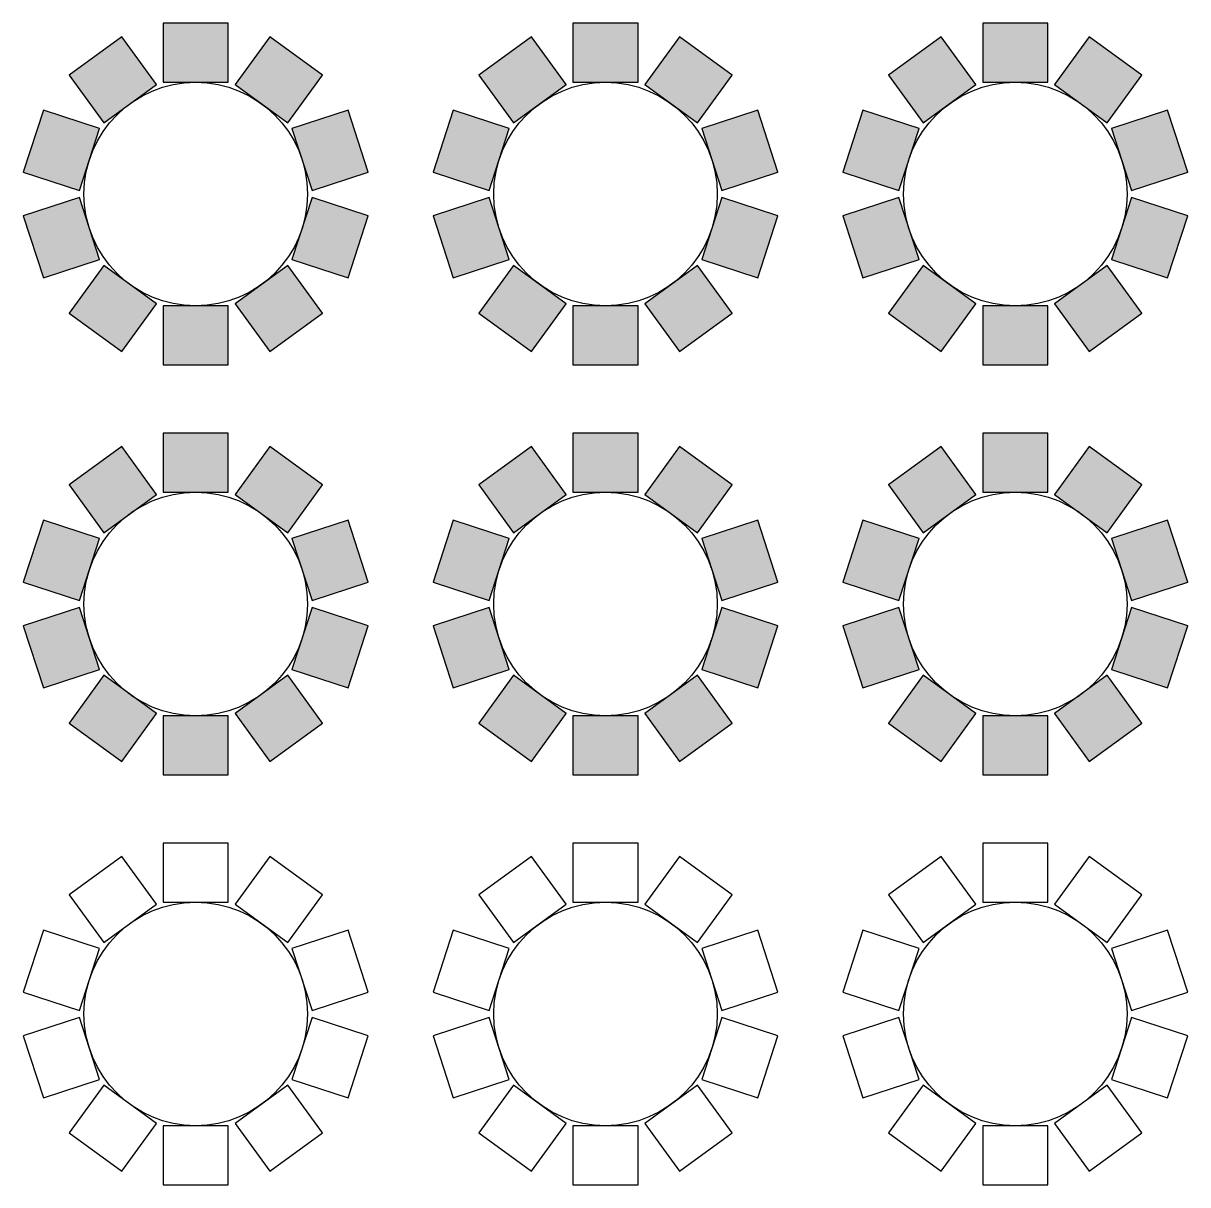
# Model space of a CAD drawing. Header units: metres. Extents: x 350 to 470, y 622 to 746.
# Drawn here: x 438.57 to 469.83, y 682.09 to 713.26 of the extents above; entities that cross this region are included whole.
import ezdxf

# ---------------------------------------------------------------- set-up
doc = ezdxf.new("R2010")
doc.units = ezdxf.units.M
doc.header["$MEASUREMENT"] = 0
doc.layers.add('Test', color=7, linetype='Continuous')

msp = doc.modelspace()

# ---------------------------------------------------------------- hatches: boundary and pattern name
at = {"layer": 'Test', "lineweight": 0, "true_color": 0x7876f4, "transparency": 33554687}
h = msp.add_hatch(color=171, dxfattribs=at)
h.dxf.hatch_style = 1
h.paths.add_polyline_path([(442.3264, 713.256), (442.3264, 711.6727), (444.0764, 711.6727), (444.0764, 713.256)])
h = msp.add_hatch(color=171, dxfattribs=at)
h.dxf.hatch_style = 1
h.paths.add_polyline_path([(453.3264, 713.256), (453.3264, 711.6727), (455.0764, 711.6727), (455.0764, 713.256)])
h = msp.add_hatch(color=171, dxfattribs=at)
h.dxf.hatch_style = 1
h.paths.add_polyline_path([(464.3264, 713.256), (464.3264, 711.6727), (466.0764, 711.6727), (466.0764, 713.256)])
h = msp.add_hatch(color=171, dxfattribs=at)
h.dxf.hatch_style = 1
h.paths.add_polyline_path([(439.7995, 711.8664), (440.7302, 710.5854), (442.1459, 711.6141), (441.2153, 712.895)])
h = msp.add_hatch(color=171, dxfattribs=at)
h.dxf.hatch_style = 1
h.paths.add_polyline_path([(445.1876, 712.895), (444.2569, 711.6141), (445.6727, 710.5854), (446.6033, 711.8664)])
h = msp.add_hatch(color=171, dxfattribs=at)
h.dxf.hatch_style = 1
h.paths.add_polyline_path([(450.7995, 711.8664), (451.7302, 710.5854), (453.1459, 711.6141), (452.2153, 712.895)])
h = msp.add_hatch(color=171, dxfattribs=at)
h.dxf.hatch_style = 1
h.paths.add_polyline_path([(456.1876, 712.895), (455.2569, 711.6141), (456.6727, 710.5854), (457.6033, 711.8664)])
h = msp.add_hatch(color=171, dxfattribs=at)
h.dxf.hatch_style = 1
h.paths.add_polyline_path([(461.7995, 711.8664), (462.7302, 710.5854), (464.1459, 711.6141), (463.2153, 712.895)])
h = msp.add_hatch(color=171, dxfattribs=at)
h.dxf.hatch_style = 1
h.paths.add_polyline_path([(467.1876, 712.895), (466.2569, 711.6141), (467.6727, 710.5854), (468.6033, 711.8664)])
h = msp.add_hatch(color=171, dxfattribs=at)
h.dxf.hatch_style = 1
h.paths.add_polyline_path([(438.572, 709.2569), (440.0778, 708.7676), (440.6186, 710.4319), (439.1128, 710.9212)])
h = msp.add_hatch(color=171, dxfattribs=at)
h.dxf.hatch_style = 1
h.paths.add_polyline_path([(447.29, 710.9212), (445.7842, 710.4319), (446.325, 708.7676), (447.8308, 709.2569)])
at = {"layer": 'Test', "lineweight": 0, "true_color": 0xf47676, "transparency": 33554687}
h = msp.add_hatch(color=11, dxfattribs=at)
h.dxf.hatch_style = 1
h.paths.add_polyline_path([(449.572, 709.2569), (451.0778, 708.7676), (451.6186, 710.4319), (450.1128, 710.9212)])
at = {"layer": 'Test', "lineweight": 0, "true_color": 0x7876f4, "transparency": 33554687}
h = msp.add_hatch(color=171, dxfattribs=at)
h.dxf.hatch_style = 1
h.paths.add_polyline_path([(458.29, 710.9212), (456.7842, 710.4319), (457.325, 708.7676), (458.8308, 709.2569)])
h = msp.add_hatch(color=171, dxfattribs=at)
h.dxf.hatch_style = 1
h.paths.add_polyline_path([(460.572, 709.2569), (462.0778, 708.7676), (462.6186, 710.4319), (461.1128, 710.9212)])
h = msp.add_hatch(color=171, dxfattribs=at)
h.dxf.hatch_style = 1
h.paths.add_polyline_path([(469.29, 710.9212), (467.7842, 710.4319), (468.325, 708.7676), (469.8308, 709.2569)])
h = msp.add_hatch(color=171, dxfattribs=at)
h.dxf.hatch_style = 1
h.paths.add_polyline_path([(439.1128, 706.4242), (440.6186, 706.9135), (440.0778, 708.5778), (438.572, 708.0885)])
h = msp.add_hatch(color=171, dxfattribs=at)
h.dxf.hatch_style = 1
h.paths.add_polyline_path([(447.8308, 708.0885), (446.325, 708.5778), (445.7842, 706.9135), (447.29, 706.4242)])
h = msp.add_hatch(color=171, dxfattribs=at)
h.dxf.hatch_style = 1
h.paths.add_polyline_path([(450.1128, 706.4242), (451.6186, 706.9135), (451.0778, 708.5778), (449.572, 708.0885)])
h = msp.add_hatch(color=171, dxfattribs=at)
h.dxf.hatch_style = 1
h.paths.add_polyline_path([(458.8308, 708.0885), (457.325, 708.5778), (456.7842, 706.9135), (458.29, 706.4242)])
h = msp.add_hatch(color=171, dxfattribs=at)
h.dxf.hatch_style = 1
h.paths.add_polyline_path([(461.1128, 706.4242), (462.6186, 706.9135), (462.0778, 708.5778), (460.572, 708.0885)])
h = msp.add_hatch(color=171, dxfattribs=at)
h.dxf.hatch_style = 1
h.paths.add_polyline_path([(469.8308, 708.0885), (468.325, 708.5778), (467.7842, 706.9135), (469.29, 706.4242)])
h = msp.add_hatch(color=171, dxfattribs=at)
h.dxf.hatch_style = 1
h.paths.add_polyline_path([(441.2153, 704.4503), (442.1459, 705.7313), (440.7302, 706.7599), (439.7995, 705.479)])
h = msp.add_hatch(color=171, dxfattribs=at)
h.dxf.hatch_style = 1
h.paths.add_polyline_path([(446.6033, 705.479), (445.6727, 706.7599), (444.2569, 705.7313), (445.1876, 704.4503)])
h = msp.add_hatch(color=171, dxfattribs=at)
h.dxf.hatch_style = 1
h.paths.add_polyline_path([(452.2153, 704.4503), (453.1459, 705.7313), (451.7302, 706.7599), (450.7995, 705.479)])
h = msp.add_hatch(color=171, dxfattribs=at)
h.dxf.hatch_style = 1
h.paths.add_polyline_path([(457.6033, 705.479), (456.6727, 706.7599), (455.2569, 705.7313), (456.1876, 704.4503)])
at = {"layer": 'Test', "lineweight": 0, "true_color": 0xf47676, "transparency": 33554687}
h = msp.add_hatch(color=11, dxfattribs=at)
h.dxf.hatch_style = 1
h.paths.add_polyline_path([(463.2153, 704.4503), (464.1459, 705.7313), (462.7302, 706.7599), (461.7995, 705.479)])
at = {"layer": 'Test', "lineweight": 0, "true_color": 0x7876f4, "transparency": 33554687}
h = msp.add_hatch(color=171, dxfattribs=at)
h.dxf.hatch_style = 1
h.paths.add_polyline_path([(468.6033, 705.479), (467.6727, 706.7599), (466.2569, 705.7313), (467.1876, 704.4503)])
h = msp.add_hatch(color=171, dxfattribs=at)
h.dxf.hatch_style = 1
h.paths.add_polyline_path([(444.0764, 704.0894), (444.0764, 705.6727), (442.3264, 705.6727), (442.3264, 704.0894)])
h = msp.add_hatch(color=171, dxfattribs=at)
h.dxf.hatch_style = 1
h.paths.add_polyline_path([(455.0764, 704.0894), (455.0764, 705.6727), (453.3264, 705.6727), (453.3264, 704.0894)])
h = msp.add_hatch(color=171, dxfattribs=at)
h.dxf.hatch_style = 1
h.paths.add_polyline_path([(466.0764, 704.0894), (466.0764, 705.6727), (464.3264, 705.6727), (464.3264, 704.0894)])
h = msp.add_hatch(color=171, dxfattribs=at)
h.dxf.hatch_style = 1
h.paths.add_polyline_path([(442.3264, 702.256), (442.3264, 700.6727), (444.0764, 700.6727), (444.0764, 702.256)])
h = msp.add_hatch(color=171, dxfattribs=at)
h.dxf.hatch_style = 1
h.paths.add_polyline_path([(453.3264, 702.256), (453.3264, 700.6727), (455.0764, 700.6727), (455.0764, 702.256)])
h = msp.add_hatch(color=171, dxfattribs=at)
h.dxf.hatch_style = 1
h.paths.add_polyline_path([(464.3264, 702.256), (464.3264, 700.6727), (466.0764, 700.6727), (466.0764, 702.256)])
h = msp.add_hatch(color=171, dxfattribs=at)
h.dxf.hatch_style = 1
h.paths.add_polyline_path([(439.7995, 700.8664), (440.7302, 699.5854), (442.1459, 700.6141), (441.2153, 701.895)])
h = msp.add_hatch(color=171, dxfattribs=at)
h.dxf.hatch_style = 1
h.paths.add_polyline_path([(445.1876, 701.895), (444.2569, 700.6141), (445.6727, 699.5854), (446.6033, 700.8664)])
h = msp.add_hatch(color=171, dxfattribs=at)
h.dxf.hatch_style = 1
h.paths.add_polyline_path([(450.7995, 700.8664), (451.7302, 699.5854), (453.1459, 700.6141), (452.2153, 701.895)])
h = msp.add_hatch(color=171, dxfattribs=at)
h.dxf.hatch_style = 1
h.paths.add_polyline_path([(456.1876, 701.895), (455.2569, 700.6141), (456.6727, 699.5854), (457.6033, 700.8664)])
h = msp.add_hatch(color=171, dxfattribs=at)
h.dxf.hatch_style = 1
h.paths.add_polyline_path([(461.7995, 700.8664), (462.7302, 699.5854), (464.1459, 700.6141), (463.2153, 701.895)])
h = msp.add_hatch(color=171, dxfattribs=at)
h.dxf.hatch_style = 1
h.paths.add_polyline_path([(467.1876, 701.895), (466.2569, 700.6141), (467.6727, 699.5854), (468.6033, 700.8664)])
h = msp.add_hatch(color=171, dxfattribs=at)
h.dxf.hatch_style = 1
h.paths.add_polyline_path([(438.572, 698.2569), (440.0778, 697.7676), (440.6186, 699.4319), (439.1128, 699.9212)])
h = msp.add_hatch(color=171, dxfattribs=at)
h.dxf.hatch_style = 1
h.paths.add_polyline_path([(447.29, 699.9212), (445.7842, 699.4319), (446.325, 697.7676), (447.8308, 698.2569)])
h = msp.add_hatch(color=171, dxfattribs=at)
h.dxf.hatch_style = 1
h.paths.add_polyline_path([(449.572, 698.2569), (451.0778, 697.7676), (451.6186, 699.4319), (450.1128, 699.9212)])
h = msp.add_hatch(color=171, dxfattribs=at)
h.dxf.hatch_style = 1
h.paths.add_polyline_path([(458.29, 699.9212), (456.7842, 699.4319), (457.325, 697.7676), (458.8308, 698.2569)])
h = msp.add_hatch(color=171, dxfattribs=at)
h.dxf.hatch_style = 1
h.paths.add_polyline_path([(460.572, 698.2569), (462.0778, 697.7676), (462.6186, 699.4319), (461.1128, 699.9212)])
h = msp.add_hatch(color=171, dxfattribs=at)
h.dxf.hatch_style = 1
h.paths.add_polyline_path([(469.29, 699.9212), (467.7842, 699.4319), (468.325, 697.7676), (469.8308, 698.2569)])
h = msp.add_hatch(color=171, dxfattribs=at)
h.dxf.hatch_style = 1
h.paths.add_polyline_path([(439.1128, 695.4242), (440.6186, 695.9135), (440.0778, 697.5778), (438.572, 697.0885)])
h = msp.add_hatch(color=171, dxfattribs=at)
h.dxf.hatch_style = 1
h.paths.add_polyline_path([(447.8308, 697.0885), (446.325, 697.5778), (445.7842, 695.9135), (447.29, 695.4242)])
h = msp.add_hatch(color=171, dxfattribs=at)
h.dxf.hatch_style = 1
h.paths.add_polyline_path([(450.1128, 695.4242), (451.6186, 695.9135), (451.0778, 697.5778), (449.572, 697.0885)])
h = msp.add_hatch(color=171, dxfattribs=at)
h.dxf.hatch_style = 1
h.paths.add_polyline_path([(458.8308, 697.0885), (457.325, 697.5778), (456.7842, 695.9135), (458.29, 695.4242)])
h = msp.add_hatch(color=171, dxfattribs=at)
h.dxf.hatch_style = 1
h.paths.add_polyline_path([(461.1128, 695.4242), (462.6186, 695.9135), (462.0778, 697.5778), (460.572, 697.0885)])
h = msp.add_hatch(color=171, dxfattribs=at)
h.dxf.hatch_style = 1
h.paths.add_polyline_path([(469.8308, 697.0885), (468.325, 697.5778), (467.7842, 695.9135), (469.29, 695.4242)])
h = msp.add_hatch(color=171, dxfattribs=at)
h.dxf.hatch_style = 1
h.paths.add_polyline_path([(441.2153, 693.4503), (442.1459, 694.7313), (440.7302, 695.7599), (439.7995, 694.479)])
h = msp.add_hatch(color=171, dxfattribs=at)
h.dxf.hatch_style = 1
h.paths.add_polyline_path([(446.6033, 694.479), (445.6727, 695.7599), (444.2569, 694.7313), (445.1876, 693.4503)])
h = msp.add_hatch(color=171, dxfattribs=at)
h.dxf.hatch_style = 1
h.paths.add_polyline_path([(452.2153, 693.4503), (453.1459, 694.7313), (451.7302, 695.7599), (450.7995, 694.479)])
h = msp.add_hatch(color=171, dxfattribs=at)
h.dxf.hatch_style = 1
h.paths.add_polyline_path([(457.6033, 694.479), (456.6727, 695.7599), (455.2569, 694.7313), (456.1876, 693.4503)])
h = msp.add_hatch(color=171, dxfattribs=at)
h.dxf.hatch_style = 1
h.paths.add_polyline_path([(463.2153, 693.4503), (464.1459, 694.7313), (462.7302, 695.7599), (461.7995, 694.479)])
h = msp.add_hatch(color=171, dxfattribs=at)
h.dxf.hatch_style = 1
h.paths.add_polyline_path([(468.6033, 694.479), (467.6727, 695.7599), (466.2569, 694.7313), (467.1876, 693.4503)])
h = msp.add_hatch(color=171, dxfattribs=at)
h.dxf.hatch_style = 1
h.paths.add_polyline_path([(444.0764, 693.0894), (444.0764, 694.6727), (442.3264, 694.6727), (442.3264, 693.0894)])
h = msp.add_hatch(color=171, dxfattribs=at)
h.dxf.hatch_style = 1
h.paths.add_polyline_path([(455.0764, 693.0894), (455.0764, 694.6727), (453.3264, 694.6727), (453.3264, 693.0894)])
h = msp.add_hatch(color=171, dxfattribs=at)
h.dxf.hatch_style = 1
h.paths.add_polyline_path([(466.0764, 693.0894), (466.0764, 694.6727), (464.3264, 694.6727), (464.3264, 693.0894)])

# ---------------------------------------------------------------- linework, layer by layer
at = {"layer": 'Test', "color": 171, "lineweight": 0, "true_color": 0x7876f4, "transparency": 33554687}
for points in [[(442.3264, 713.256), (442.3264, 711.6727), (444.0764, 711.6727), (444.0764, 713.256)], [(453.3264, 713.256), (453.3264, 711.6727), (455.0764, 711.6727), (455.0764, 713.256)], [(464.3264, 713.256), (464.3264, 711.6727), (466.0764, 711.6727), (466.0764, 713.256)], [(439.7995, 711.8664), (440.7302, 710.5854), (442.1459, 711.6141), (441.2153, 712.895)], [(445.1876, 712.895), (444.2569, 711.6141), (445.6727, 710.5854), (446.6033, 711.8664)], [(450.7995, 711.8664), (451.7302, 710.5854), (453.1459, 711.6141), (452.2153, 712.895)], [(456.1876, 712.895), (455.2569, 711.6141), (456.6727, 710.5854), (457.6033, 711.8664)], [(461.7995, 711.8664), (462.7302, 710.5854), (464.1459, 711.6141), (463.2153, 712.895)], [(467.1876, 712.895), (466.2569, 711.6141), (467.6727, 710.5854), (468.6033, 711.8664)], [(438.572, 709.2569), (440.0778, 708.7676), (440.6186, 710.4319), (439.1128, 710.9212)], [(447.29, 710.9212), (445.7842, 710.4319), (446.325, 708.7676), (447.8308, 709.2569)], [(458.29, 710.9212), (456.7842, 710.4319), (457.325, 708.7676), (458.8308, 709.2569)], [(460.572, 709.2569), (462.0778, 708.7676), (462.6186, 710.4319), (461.1128, 710.9212)], [(469.29, 710.9212), (467.7842, 710.4319), (468.325, 708.7676), (469.8308, 709.2569)], [(439.1128, 706.4242), (440.6186, 706.9135), (440.0778, 708.5778), (438.572, 708.0885)], [(447.8308, 708.0885), (446.325, 708.5778), (445.7842, 706.9135), (447.29, 706.4242)], [(450.1128, 706.4242), (451.6186, 706.9135), (451.0778, 708.5778), (449.572, 708.0885)], [(458.8308, 708.0885), (457.325, 708.5778), (456.7842, 706.9135), (458.29, 706.4242)], [(461.1128, 706.4242), (462.6186, 706.9135), (462.0778, 708.5778), (460.572, 708.0885)], [(469.8308, 708.0885), (468.325, 708.5778), (467.7842, 706.9135), (469.29, 706.4242)], [(441.2153, 704.4503), (442.1459, 705.7313), (440.7302, 706.7599), (439.7995, 705.479)], [(446.6033, 705.479), (445.6727, 706.7599), (444.2569, 705.7313), (445.1876, 704.4503)], [(452.2153, 704.4503), (453.1459, 705.7313), (451.7302, 706.7599), (450.7995, 705.479)], [(457.6033, 705.479), (456.6727, 706.7599), (455.2569, 705.7313), (456.1876, 704.4503)], [(468.6033, 705.479), (467.6727, 706.7599), (466.2569, 705.7313), (467.1876, 704.4503)], [(444.0764, 704.0894), (444.0764, 705.6727), (442.3264, 705.6727), (442.3264, 704.0894)], [(455.0764, 704.0894), (455.0764, 705.6727), (453.3264, 705.6727), (453.3264, 704.0894)], [(466.0764, 704.0894), (466.0764, 705.6727), (464.3264, 705.6727), (464.3264, 704.0894)], [(442.3264, 702.256), (442.3264, 700.6727), (444.0764, 700.6727), (444.0764, 702.256)], [(453.3264, 702.256), (453.3264, 700.6727), (455.0764, 700.6727), (455.0764, 702.256)], [(464.3264, 702.256), (464.3264, 700.6727), (466.0764, 700.6727), (466.0764, 702.256)], [(439.7995, 700.8664), (440.7302, 699.5854), (442.1459, 700.6141), (441.2153, 701.895)], [(445.1876, 701.895), (444.2569, 700.6141), (445.6727, 699.5854), (446.6033, 700.8664)], [(450.7995, 700.8664), (451.7302, 699.5854), (453.1459, 700.6141), (452.2153, 701.895)], [(456.1876, 701.895), (455.2569, 700.6141), (456.6727, 699.5854), (457.6033, 700.8664)], [(461.7995, 700.8664), (462.7302, 699.5854), (464.1459, 700.6141), (463.2153, 701.895)], [(467.1876, 701.895), (466.2569, 700.6141), (467.6727, 699.5854), (468.6033, 700.8664)], [(438.572, 698.2569), (440.0778, 697.7676), (440.6186, 699.4319), (439.1128, 699.9212)], [(447.29, 699.9212), (445.7842, 699.4319), (446.325, 697.7676), (447.8308, 698.2569)], [(449.572, 698.2569), (451.0778, 697.7676), (451.6186, 699.4319), (450.1128, 699.9212)], [(458.29, 699.9212), (456.7842, 699.4319), (457.325, 697.7676), (458.8308, 698.2569)], [(460.572, 698.2569), (462.0778, 697.7676), (462.6186, 699.4319), (461.1128, 699.9212)], [(469.29, 699.9212), (467.7842, 699.4319), (468.325, 697.7676), (469.8308, 698.2569)], [(439.1128, 695.4242), (440.6186, 695.9135), (440.0778, 697.5778), (438.572, 697.0885)], [(447.8308, 697.0885), (446.325, 697.5778), (445.7842, 695.9135), (447.29, 695.4242)], [(450.1128, 695.4242), (451.6186, 695.9135), (451.0778, 697.5778), (449.572, 697.0885)], [(458.8308, 697.0885), (457.325, 697.5778), (456.7842, 695.9135), (458.29, 695.4242)], [(461.1128, 695.4242), (462.6186, 695.9135), (462.0778, 697.5778), (460.572, 697.0885)], [(469.8308, 697.0885), (468.325, 697.5778), (467.7842, 695.9135), (469.29, 695.4242)], [(441.2153, 693.4503), (442.1459, 694.7313), (440.7302, 695.7599), (439.7995, 694.479)], [(446.6033, 694.479), (445.6727, 695.7599), (444.2569, 694.7313), (445.1876, 693.4503)], [(452.2153, 693.4503), (453.1459, 694.7313), (451.7302, 695.7599), (450.7995, 694.479)], [(457.6033, 694.479), (456.6727, 695.7599), (455.2569, 694.7313), (456.1876, 693.4503)], [(463.2153, 693.4503), (464.1459, 694.7313), (462.7302, 695.7599), (461.7995, 694.479)], [(468.6033, 694.479), (467.6727, 695.7599), (466.2569, 694.7313), (467.1876, 693.4503)], [(444.0764, 693.0894), (444.0764, 694.6727), (442.3264, 694.6727), (442.3264, 693.0894)], [(455.0764, 693.0894), (455.0764, 694.6727), (453.3264, 694.6727), (453.3264, 693.0894)], [(466.0764, 693.0894), (466.0764, 694.6727), (464.3264, 694.6727), (464.3264, 693.0894)]]:
    msp.add_lwpolyline(points, close=True, dxfattribs=at)
at = {"layer": 'Test', "color": 171, "lineweight": 25, "true_color": 0x7876f4}
for points in [[(442.3264, 713.256), (442.3264, 711.6727), (444.0764, 711.6727), (444.0764, 713.256)], [(453.3264, 713.256), (453.3264, 711.6727), (455.0764, 711.6727), (455.0764, 713.256)], [(464.3264, 713.256), (464.3264, 711.6727), (466.0764, 711.6727), (466.0764, 713.256)], [(439.7995, 711.8664), (440.7302, 710.5854), (442.1459, 711.6141), (441.2153, 712.895)], [(445.1876, 712.895), (444.2569, 711.6141), (445.6727, 710.5854), (446.6033, 711.8664)], [(450.7995, 711.8664), (451.7302, 710.5854), (453.1459, 711.6141), (452.2153, 712.895)], [(456.1876, 712.895), (455.2569, 711.6141), (456.6727, 710.5854), (457.6033, 711.8664)], [(461.7995, 711.8664), (462.7302, 710.5854), (464.1459, 711.6141), (463.2153, 712.895)], [(467.1876, 712.895), (466.2569, 711.6141), (467.6727, 710.5854), (468.6033, 711.8664)], [(438.572, 709.2569), (440.0778, 708.7676), (440.6186, 710.4319), (439.1128, 710.9212)], [(447.29, 710.9212), (445.7842, 710.4319), (446.325, 708.7676), (447.8308, 709.2569)], [(458.29, 710.9212), (456.7842, 710.4319), (457.325, 708.7676), (458.8308, 709.2569)], [(460.572, 709.2569), (462.0778, 708.7676), (462.6186, 710.4319), (461.1128, 710.9212)], [(469.29, 710.9212), (467.7842, 710.4319), (468.325, 708.7676), (469.8308, 709.2569)], [(439.1128, 706.4242), (440.6186, 706.9135), (440.0778, 708.5778), (438.572, 708.0885)], [(447.8308, 708.0885), (446.325, 708.5778), (445.7842, 706.9135), (447.29, 706.4242)], [(450.1128, 706.4242), (451.6186, 706.9135), (451.0778, 708.5778), (449.572, 708.0885)], [(458.8308, 708.0885), (457.325, 708.5778), (456.7842, 706.9135), (458.29, 706.4242)], [(461.1128, 706.4242), (462.6186, 706.9135), (462.0778, 708.5778), (460.572, 708.0885)], [(469.8308, 708.0885), (468.325, 708.5778), (467.7842, 706.9135), (469.29, 706.4242)], [(441.2153, 704.4503), (442.1459, 705.7313), (440.7302, 706.7599), (439.7995, 705.479)], [(446.6033, 705.479), (445.6727, 706.7599), (444.2569, 705.7313), (445.1876, 704.4503)], [(452.2153, 704.4503), (453.1459, 705.7313), (451.7302, 706.7599), (450.7995, 705.479)], [(457.6033, 705.479), (456.6727, 706.7599), (455.2569, 705.7313), (456.1876, 704.4503)], [(468.6033, 705.479), (467.6727, 706.7599), (466.2569, 705.7313), (467.1876, 704.4503)], [(444.0764, 704.0894), (444.0764, 705.6727), (442.3264, 705.6727), (442.3264, 704.0894)], [(455.0764, 704.0894), (455.0764, 705.6727), (453.3264, 705.6727), (453.3264, 704.0894)], [(466.0764, 704.0894), (466.0764, 705.6727), (464.3264, 705.6727), (464.3264, 704.0894)], [(442.3264, 702.256), (442.3264, 700.6727), (444.0764, 700.6727), (444.0764, 702.256)], [(453.3264, 702.256), (453.3264, 700.6727), (455.0764, 700.6727), (455.0764, 702.256)], [(464.3264, 702.256), (464.3264, 700.6727), (466.0764, 700.6727), (466.0764, 702.256)], [(439.7995, 700.8664), (440.7302, 699.5854), (442.1459, 700.6141), (441.2153, 701.895)], [(445.1876, 701.895), (444.2569, 700.6141), (445.6727, 699.5854), (446.6033, 700.8664)], [(450.7995, 700.8664), (451.7302, 699.5854), (453.1459, 700.6141), (452.2153, 701.895)], [(456.1876, 701.895), (455.2569, 700.6141), (456.6727, 699.5854), (457.6033, 700.8664)], [(461.7995, 700.8664), (462.7302, 699.5854), (464.1459, 700.6141), (463.2153, 701.895)], [(467.1876, 701.895), (466.2569, 700.6141), (467.6727, 699.5854), (468.6033, 700.8664)], [(438.572, 698.2569), (440.0778, 697.7676), (440.6186, 699.4319), (439.1128, 699.9212)], [(447.29, 699.9212), (445.7842, 699.4319), (446.325, 697.7676), (447.8308, 698.2569)], [(449.572, 698.2569), (451.0778, 697.7676), (451.6186, 699.4319), (450.1128, 699.9212)], [(458.29, 699.9212), (456.7842, 699.4319), (457.325, 697.7676), (458.8308, 698.2569)], [(460.572, 698.2569), (462.0778, 697.7676), (462.6186, 699.4319), (461.1128, 699.9212)], [(469.29, 699.9212), (467.7842, 699.4319), (468.325, 697.7676), (469.8308, 698.2569)], [(439.1128, 695.4242), (440.6186, 695.9135), (440.0778, 697.5778), (438.572, 697.0885)], [(447.8308, 697.0885), (446.325, 697.5778), (445.7842, 695.9135), (447.29, 695.4242)], [(450.1128, 695.4242), (451.6186, 695.9135), (451.0778, 697.5778), (449.572, 697.0885)], [(458.8308, 697.0885), (457.325, 697.5778), (456.7842, 695.9135), (458.29, 695.4242)], [(461.1128, 695.4242), (462.6186, 695.9135), (462.0778, 697.5778), (460.572, 697.0885)], [(469.8308, 697.0885), (468.325, 697.5778), (467.7842, 695.9135), (469.29, 695.4242)], [(441.2153, 693.4503), (442.1459, 694.7313), (440.7302, 695.7599), (439.7995, 694.479)], [(446.6033, 694.479), (445.6727, 695.7599), (444.2569, 694.7313), (445.1876, 693.4503)], [(452.2153, 693.4503), (453.1459, 694.7313), (451.7302, 695.7599), (450.7995, 694.479)], [(457.6033, 694.479), (456.6727, 695.7599), (455.2569, 694.7313), (456.1876, 693.4503)], [(463.2153, 693.4503), (464.1459, 694.7313), (462.7302, 695.7599), (461.7995, 694.479)], [(468.6033, 694.479), (467.6727, 695.7599), (466.2569, 694.7313), (467.1876, 693.4503)], [(444.0764, 693.0894), (444.0764, 694.6727), (442.3264, 694.6727), (442.3264, 693.0894)], [(455.0764, 693.0894), (455.0764, 694.6727), (453.3264, 694.6727), (453.3264, 693.0894)], [(466.0764, 693.0894), (466.0764, 694.6727), (464.3264, 694.6727), (464.3264, 693.0894)]]:
    msp.add_lwpolyline(points, close=True, dxfattribs=at)
at = {"layer": 'Test', "color": 18, "lineweight": 25, "true_color": 0x000000}
for points in [[(442.3264, 713.256), (442.3264, 711.6727), (444.0764, 711.6727), (444.0764, 713.256)], [(453.3264, 713.256), (453.3264, 711.6727), (455.0764, 711.6727), (455.0764, 713.256)], [(464.3264, 713.256), (464.3264, 711.6727), (466.0764, 711.6727), (466.0764, 713.256)], [(439.7995, 711.8664), (440.7302, 710.5854), (442.1459, 711.6141), (441.2153, 712.895)], [(445.1876, 712.895), (444.2569, 711.6141), (445.6727, 710.5854), (446.6033, 711.8664)], [(450.7995, 711.8664), (451.7302, 710.5854), (453.1459, 711.6141), (452.2153, 712.895)], [(456.1876, 712.895), (455.2569, 711.6141), (456.6727, 710.5854), (457.6033, 711.8664)], [(461.7995, 711.8664), (462.7302, 710.5854), (464.1459, 711.6141), (463.2153, 712.895)], [(467.1876, 712.895), (466.2569, 711.6141), (467.6727, 710.5854), (468.6033, 711.8664)], [(438.572, 709.2569), (440.0778, 708.7676), (440.6186, 710.4319), (439.1128, 710.9212)], [(447.29, 710.9212), (445.7842, 710.4319), (446.325, 708.7676), (447.8308, 709.2569)], [(449.572, 709.2569), (451.0778, 708.7676), (451.6186, 710.4319), (450.1128, 710.9212)], [(458.29, 710.9212), (456.7842, 710.4319), (457.325, 708.7676), (458.8308, 709.2569)], [(460.572, 709.2569), (462.0778, 708.7676), (462.6186, 710.4319), (461.1128, 710.9212)], [(469.29, 710.9212), (467.7842, 710.4319), (468.325, 708.7676), (469.8308, 709.2569)], [(439.1128, 706.4242), (440.6186, 706.9135), (440.0778, 708.5778), (438.572, 708.0885)], [(447.8308, 708.0885), (446.325, 708.5778), (445.7842, 706.9135), (447.29, 706.4242)], [(450.1128, 706.4242), (451.6186, 706.9135), (451.0778, 708.5778), (449.572, 708.0885)], [(458.8308, 708.0885), (457.325, 708.5778), (456.7842, 706.9135), (458.29, 706.4242)], [(461.1128, 706.4242), (462.6186, 706.9135), (462.0778, 708.5778), (460.572, 708.0885)], [(469.8308, 708.0885), (468.325, 708.5778), (467.7842, 706.9135), (469.29, 706.4242)], [(441.2153, 704.4503), (442.1459, 705.7313), (440.7302, 706.7599), (439.7995, 705.479)], [(446.6033, 705.479), (445.6727, 706.7599), (444.2569, 705.7313), (445.1876, 704.4503)], [(452.2153, 704.4503), (453.1459, 705.7313), (451.7302, 706.7599), (450.7995, 705.479)], [(457.6033, 705.479), (456.6727, 706.7599), (455.2569, 705.7313), (456.1876, 704.4503)], [(463.2153, 704.4503), (464.1459, 705.7313), (462.7302, 706.7599), (461.7995, 705.479)], [(468.6033, 705.479), (467.6727, 706.7599), (466.2569, 705.7313), (467.1876, 704.4503)], [(444.0764, 704.0894), (444.0764, 705.6727), (442.3264, 705.6727), (442.3264, 704.0894)], [(455.0764, 704.0894), (455.0764, 705.6727), (453.3264, 705.6727), (453.3264, 704.0894)], [(466.0764, 704.0894), (466.0764, 705.6727), (464.3264, 705.6727), (464.3264, 704.0894)], [(442.3264, 702.256), (442.3264, 700.6727), (444.0764, 700.6727), (444.0764, 702.256)], [(453.3264, 702.256), (453.3264, 700.6727), (455.0764, 700.6727), (455.0764, 702.256)], [(464.3264, 702.256), (464.3264, 700.6727), (466.0764, 700.6727), (466.0764, 702.256)], [(439.7995, 700.8664), (440.7302, 699.5854), (442.1459, 700.6141), (441.2153, 701.895)], [(445.1876, 701.895), (444.2569, 700.6141), (445.6727, 699.5854), (446.6033, 700.8664)], [(450.7995, 700.8664), (451.7302, 699.5854), (453.1459, 700.6141), (452.2153, 701.895)], [(456.1876, 701.895), (455.2569, 700.6141), (456.6727, 699.5854), (457.6033, 700.8664)], [(461.7995, 700.8664), (462.7302, 699.5854), (464.1459, 700.6141), (463.2153, 701.895)], [(467.1876, 701.895), (466.2569, 700.6141), (467.6727, 699.5854), (468.6033, 700.8664)], [(438.572, 698.2569), (440.0778, 697.7676), (440.6186, 699.4319), (439.1128, 699.9212)], [(447.29, 699.9212), (445.7842, 699.4319), (446.325, 697.7676), (447.8308, 698.2569)], [(449.572, 698.2569), (451.0778, 697.7676), (451.6186, 699.4319), (450.1128, 699.9212)], [(458.29, 699.9212), (456.7842, 699.4319), (457.325, 697.7676), (458.8308, 698.2569)], [(460.572, 698.2569), (462.0778, 697.7676), (462.6186, 699.4319), (461.1128, 699.9212)], [(469.29, 699.9212), (467.7842, 699.4319), (468.325, 697.7676), (469.8308, 698.2569)], [(439.1128, 695.4242), (440.6186, 695.9135), (440.0778, 697.5778), (438.572, 697.0885)], [(447.8308, 697.0885), (446.325, 697.5778), (445.7842, 695.9135), (447.29, 695.4242)], [(450.1128, 695.4242), (451.6186, 695.9135), (451.0778, 697.5778), (449.572, 697.0885)], [(458.8308, 697.0885), (457.325, 697.5778), (456.7842, 695.9135), (458.29, 695.4242)], [(461.1128, 695.4242), (462.6186, 695.9135), (462.0778, 697.5778), (460.572, 697.0885)], [(469.8308, 697.0885), (468.325, 697.5778), (467.7842, 695.9135), (469.29, 695.4242)], [(441.2153, 693.4503), (442.1459, 694.7313), (440.7302, 695.7599), (439.7995, 694.479)], [(446.6033, 694.479), (445.6727, 695.7599), (444.2569, 694.7313), (445.1876, 693.4503)], [(452.2153, 693.4503), (453.1459, 694.7313), (451.7302, 695.7599), (450.7995, 694.479)], [(457.6033, 694.479), (456.6727, 695.7599), (455.2569, 694.7313), (456.1876, 693.4503)], [(463.2153, 693.4503), (464.1459, 694.7313), (462.7302, 695.7599), (461.7995, 694.479)], [(468.6033, 694.479), (467.6727, 695.7599), (466.2569, 694.7313), (467.1876, 693.4503)], [(444.0764, 693.0894), (444.0764, 694.6727), (442.3264, 694.6727), (442.3264, 693.0894)], [(455.0764, 693.0894), (455.0764, 694.6727), (453.3264, 694.6727), (453.3264, 693.0894)], [(466.0764, 693.0894), (466.0764, 694.6727), (464.3264, 694.6727), (464.3264, 693.0894)], [(442.3264, 691.256), (442.3264, 689.6727), (444.0764, 689.6727), (444.0764, 691.256)], [(453.3264, 691.256), (453.3264, 689.6727), (455.0764, 689.6727), (455.0764, 691.256)], [(464.3264, 691.256), (464.3264, 689.6727), (466.0764, 689.6727), (466.0764, 691.256)], [(439.7995, 689.8664), (440.7302, 688.5854), (442.1459, 689.6141), (441.2153, 690.895)], [(445.1876, 690.895), (444.2569, 689.6141), (445.6727, 688.5854), (446.6033, 689.8664)], [(450.7995, 689.8664), (451.7302, 688.5854), (453.1459, 689.6141), (452.2153, 690.895)], [(456.1876, 690.895), (455.2569, 689.6141), (456.6727, 688.5854), (457.6033, 689.8664)], [(461.7995, 689.8664), (462.7302, 688.5854), (464.1459, 689.6141), (463.2153, 690.895)], [(467.1876, 690.895), (466.2569, 689.6141), (467.6727, 688.5854), (468.6033, 689.8664)], [(438.572, 687.2569), (440.0778, 686.7676), (440.6186, 688.4319), (439.1128, 688.9212)], [(447.29, 688.9212), (445.7842, 688.4319), (446.325, 686.7676), (447.8308, 687.2569)], [(449.572, 687.2569), (451.0778, 686.7676), (451.6186, 688.4319), (450.1128, 688.9212)], [(458.29, 688.9212), (456.7842, 688.4319), (457.325, 686.7676), (458.8308, 687.2569)], [(460.572, 687.2569), (462.0778, 686.7676), (462.6186, 688.4319), (461.1128, 688.9212)], [(469.29, 688.9212), (467.7842, 688.4319), (468.325, 686.7676), (469.8308, 687.2569)], [(439.1128, 684.4242), (440.6186, 684.9135), (440.0778, 686.5778), (438.572, 686.0885)], [(447.8308, 686.0885), (446.325, 686.5778), (445.7842, 684.9135), (447.29, 684.4242)], [(450.1128, 684.4242), (451.6186, 684.9135), (451.0778, 686.5778), (449.572, 686.0885)], [(458.8308, 686.0885), (457.325, 686.5778), (456.7842, 684.9135), (458.29, 684.4242)], [(461.1128, 684.4242), (462.6186, 684.9135), (462.0778, 686.5778), (460.572, 686.0885)], [(469.8308, 686.0885), (468.325, 686.5778), (467.7842, 684.9135), (469.29, 684.4242)], [(441.2153, 682.4503), (442.1459, 683.7313), (440.7302, 684.7599), (439.7995, 683.479)], [(446.6033, 683.479), (445.6727, 684.7599), (444.2569, 683.7313), (445.1876, 682.4503)], [(452.2153, 682.4503), (453.1459, 683.7313), (451.7302, 684.7599), (450.7995, 683.479)], [(457.6033, 683.479), (456.6727, 684.7599), (455.2569, 683.7313), (456.1876, 682.4503)], [(463.2153, 682.4503), (464.1459, 683.7313), (462.7302, 684.7599), (461.7995, 683.479)], [(468.6033, 683.479), (467.6727, 684.7599), (466.2569, 683.7313), (467.1876, 682.4503)], [(444.0764, 682.0894), (444.0764, 683.6727), (442.3264, 683.6727), (442.3264, 682.0894)], [(455.0764, 682.0894), (455.0764, 683.6727), (453.3264, 683.6727), (453.3264, 682.0894)], [(466.0764, 682.0894), (466.0764, 683.6727), (464.3264, 683.6727), (464.3264, 682.0894)]]:
    msp.add_lwpolyline(points, close=True, dxfattribs=at)
at = {"layer": 'Test', "color": 11, "lineweight": 0, "true_color": 0xf47676, "transparency": 33554687}
for points in [[(449.572, 709.2569), (451.0778, 708.7676), (451.6186, 710.4319), (450.1128, 710.9212)], [(463.2153, 704.4503), (464.1459, 705.7313), (462.7302, 706.7599), (461.7995, 705.479)]]:
    msp.add_lwpolyline(points, close=True, dxfattribs=at)
at = {"layer": 'Test', "color": 11, "lineweight": 25, "true_color": 0xf47676}
for points in [[(449.572, 709.2569), (451.0778, 708.7676), (451.6186, 710.4319), (450.1128, 710.9212)], [(463.2153, 704.4503), (464.1459, 705.7313), (462.7302, 706.7599), (461.7995, 705.479)]]:
    msp.add_lwpolyline(points, close=True, dxfattribs=at)
at = {"layer": 'Test', "color": 18, "lineweight": 25, "true_color": 0x000000}
for centre in [(443.2014, 708.6727), (454.2014, 708.6727), (465.2014, 708.6727), (443.2014, 697.6727), (454.2014, 697.6727), (465.2014, 697.6727), (443.2014, 686.6727), (454.2014, 686.6727), (465.2014, 686.6727)]:
    msp.add_circle(centre, 3, dxfattribs=at)

doc.saveas('drawing.dxf')
